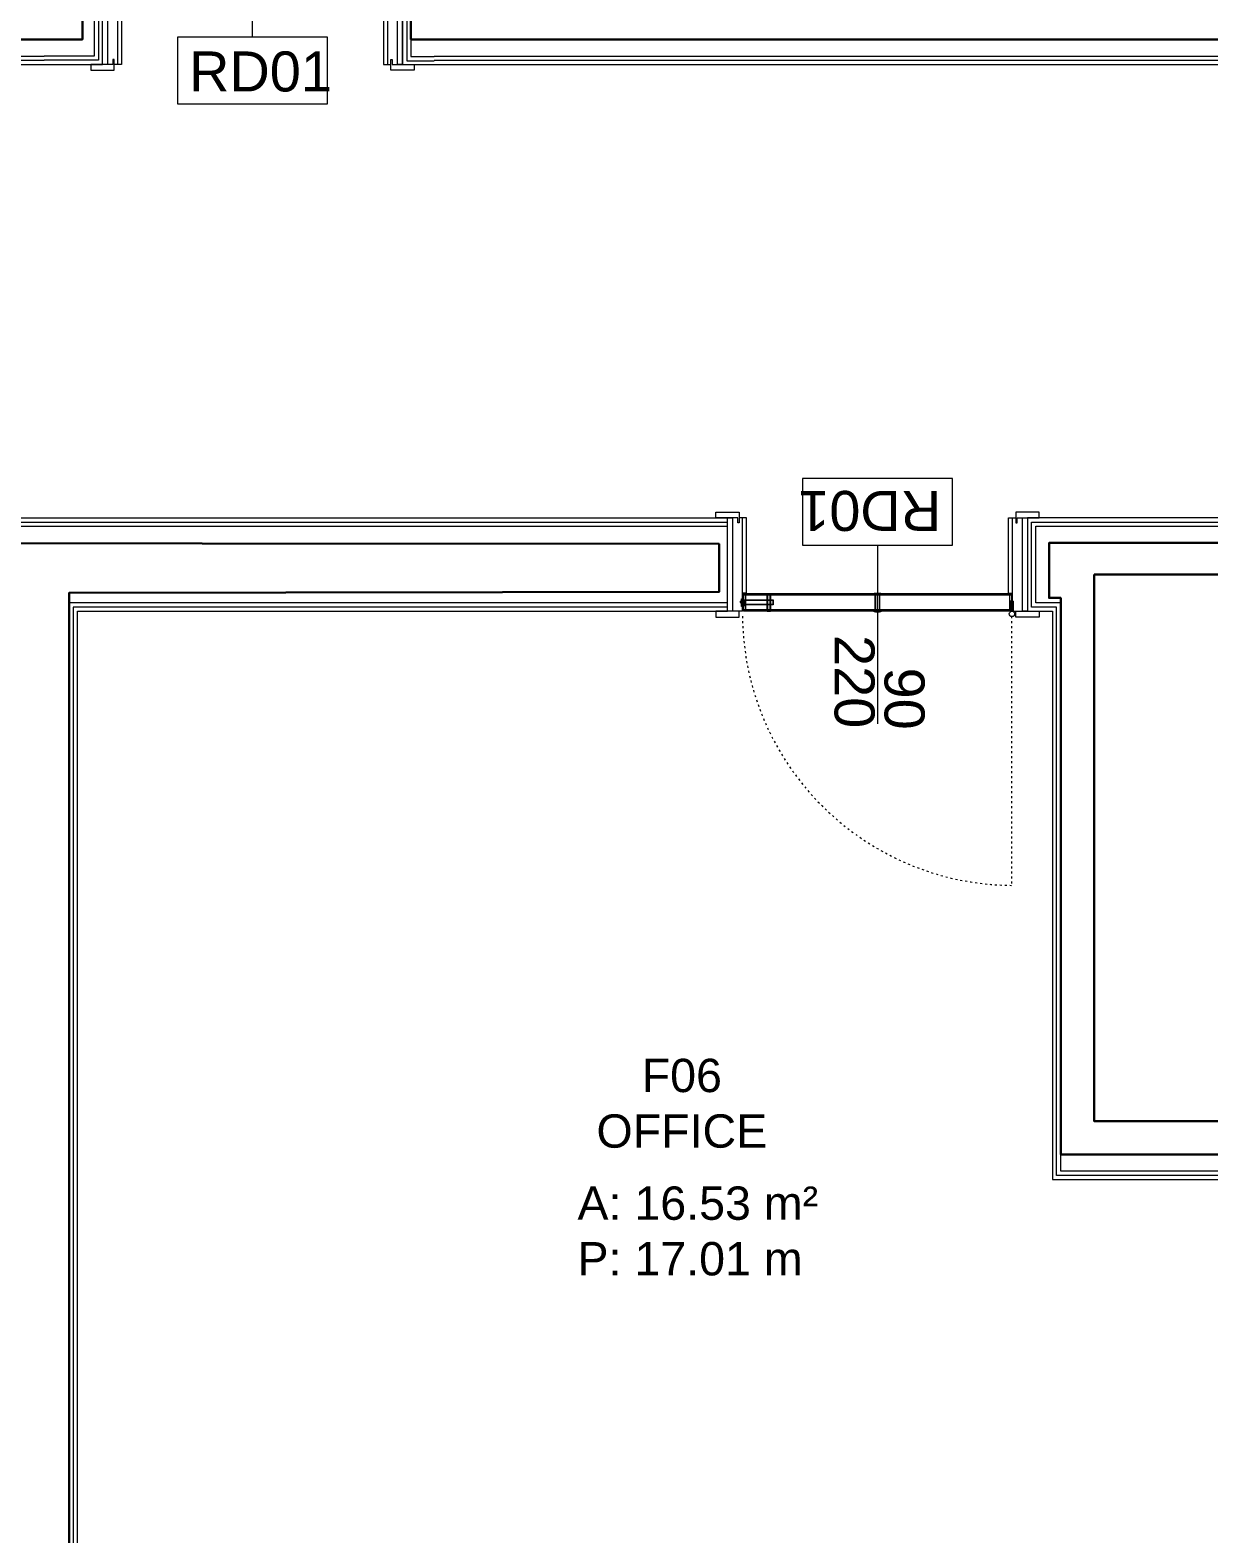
# Model space of a CAD drawing. Header units: centimetres. Extents: x 118932 to 154602, y -32682 to -23521.
# Drawn here: x 139789.4 to 140143.1, y -26535.1 to -26084.1 of the extents above; entities that cross this region are included whole.
import ezdxf

# ---------------------------------------------------------------- set-up
doc = ezdxf.new("R2010")
doc.units = ezdxf.units.CM
doc.header["$LTSCALE"] = 50
doc.header["$MEASUREMENT"] = 0
doc.linetypes.add('ACAD_ISO03W100', pattern=[30, 12, -18])
for name, color, linetype, lineweight, true_color in [('GEN_00_BL_Yazı', 7, 'Continuous', 0, 0x4f5250), ('GEN_00_BL_Ölçü Dış', 7, 'Continuous', 5, 0x766a5e), ('GEN_02_TF_Kapı', 7, 'Continuous', 9, 0x4a3526), ('GEN_05_ML_Ahşap', 7, 'Continuous', 9, 0x745e3d), ('GEN_05_ML_Alçıpan_giydirme', 7, 'Continuous', 18, 0x7ebab5), ('GEN_06_GR_İnce', 7, 'Continuous', 13, 0xb0b0a9), ('KALACAK DUVARLAR', 7, 'Continuous', 30, 0x005387)]:
    doc.layers.add(name, color=color, linetype=linetype, lineweight=lineweight, true_color=true_color)
doc.styles.add('ARIAL', font='arial.ttf')
doc.styles.add('arial_1_18', font='arial.ttf', dxfattribs={"height": 0.2})

# ---------------------------------------------------------------- blocks, each defined once
blk = doc.blocks.new('KALACAK DUVALAR LEVEL 0 D BLOK')
at = {"layer": 'KALACAK DUVARLAR', "elevation": 0}
for points in [[(-380.5, 1958.91), (-380.5, 1156.45), (-635.95, 1156.45), (-635.95, 1141.45), (-361.5, 1141.45), (-361.5, 1156.45), (-365.5, 1156.45), (-365.5, 1958.91)], [(-7.5, 1958.91), (-7.5, 1156.45), (-262.95, 1156.45), (-262.95, 1141.45), (262.95, 1141.45), (262.95, 1156.45), (7.5, 1156.45), (7.5, 1958.91)], [(7.5, 762.34), (7.5, -7.5), (-82.5, -7.5), (-82.5, 7.5), (-7.5, 7.5), (-7.5, 451.45), (-16, 451.45), (-16, 466.45), (-7.5, 466.45), (-7.5, 807.04), (-68, 807.04), (-68, 973.95), (-71.5, 973.95), (-71.5, 990.45), (262.95, 990.45), (262.95, 975.34), (7.5, 975.34), (7.5, 172.89)]]:
    blk.add_lwpolyline(points, dxfattribs=at)
for points in [[(-380.5, 262.91), (-365.5, 262.91), (-365.5, 451.45), (-245.5, 451.45), (-245.5, 466.45), (-365.5, 466.45), (-365.5, 975.45), (-170.5, 975.75), (-170.5, 990.15), (-635.95, 990.45), (-635.95, 975.34), (-380.5, 975.34), (-380.5, 808.34)], [(-58, 980.95), (-58, 817.04), (-7.5, 817.04), (-7.5, 980.95)]]:
    blk.add_lwpolyline(points, close=True, dxfattribs=at)
blk = doc.blocks.new('RD01')
at = {"layer": 'GEN_02_TF_Kapı'}
for p, q in [((4.5, 0), (0, 0)), ((4.2, 0.14), (4.2, -3)), ((4.5, 0.01), (4.5, -3)), ((4.5, 0), (4.5, -28)), ((4.8, 0.01), (4.8, -3)), ((4.8, 0), (85.2, 0)), ((4.8, -5.2), (4.8, 0)), ((5.1, 0.14), (5.1, -3)), ((44.31, 0), (44.31, -5.2, 0)), ((44.49, 0), (45.69, 0)), ((45.7, 0), (45.7, -5.2, 0)), ((77.07, 0), (77.07, -5.2, 0)), ((78.07, 0), (78.07, -5.2, 0)), ((85.2, -5.2), (85.2, 0)), ((85.5, 0), (85.5, -28)), ((85.5, 0), (90, 0)), ((4.5, -3), (4.2, -3)), ((4.82, -2.6), (4.5, -2.26)), ((4.82, -2.6), (4.5, -2.26)), ((4.82, -2.6), (4.5, -3.01)), ((4.8, -0.4), (85.2, -0.4)), ((4.8, -2.54), (4.8, -2.12)), ((4.8, -2.55), (4.82, -2.55)), ((4.8, -2.65), (4.8, -2.55)), ((4.8, -2.65), (4.82, -2.65)), ((4.8, -3.08), (4.8, -2.66)), ((5.1, -3), (4.8, -3)), ((4.82, -2.1), (5.18, -2.1)), ((4.82, -2.45), (4.82, -2.55)), ((4.82, -2.45), (4.93, -2.45)), ((4.82, -2.65), (4.82, -2.55)), ((4.82, -2.65), (4.82, -2.75)), ((4.82, -2.75), (4.93, -2.75)), ((5.18, -3.1), (4.82, -3.1)), ((4.93, -2.12), (4.93, -3.08)), ((4.93, -2.45), (4.93, -2.75)), ((5.2, -2.12), (5.2, -3.08)), ((5.4, -4.8), (5.4, -0.4)), ((84.6, -4.8), (84.6, -0.4)), ((84.8, -2.12), (84.8, -3.08)), ((85.18, -2.1), (84.82, -2.1)), ((84.82, -2.12), (84.82, -3.08)), ((85.18, -2.12), (84.82, -2.12)), ((84.82, -3.08), (85.18, -3.08)), ((84.82, -3.1), (85.18, -3.1)), ((85.07, -2.12), (85.07, -3.08)), ((85.18, -2.45), (85.07, -2.45)), ((85.07, -2.45), (85.07, -2.75)), ((85.18, -2.75), (85.07, -2.75)), ((85.18, -2.54), (85.18, -2.12)), ((85.18, -2.6), (85.5, -2.26)), ((85.18, -2.6), (85.5, -2.26)), ((85.18, -2.45), (85.18, -2.55)), ((85.18, -2.54), (85.2, -2.54)), ((85.2, -2.55), (85.18, -2.55)), ((85.18, -2.65), (85.18, -2.55)), ((85.18, -2.6), (85.5, -3.01)), ((85.18, -2.65), (85.18, -2.75)), ((85.2, -2.65), (85.18, -2.65)), ((85.18, -3.08), (85.18, -2.66)), ((85.18, -2.66), (85.2, -2.66)), ((85.2, -2.06), (85.2, -3.11)), ((86.2, -2.73), (85.2, -2.06)), ((85.2, -2.54), (85.2, -2.12)), ((85.2, -2.65), (85.2, -2.55)), ((85.2, -3.08), (85.2, -2.66)), ((86.2, -2.99), (85.2, -3.11)), ((85.2, -3.11), (85.2, -2.99)), ((85.7, -1.47), (85.8, -1.47)), ((85.8, -3.69), (85.7, -3.69)), ((85.8, -1.47), (85.8, -2.46)), ((85.8, -3.04), (85.8, -3.69)), ((86.2, -2.99), (86.2, -2.73)), ((5.7, -5.4), (4.5, -5.4)), ((4.8, -4.8), (85.2, -4.8)), ((4.8, -5.2), (85.2, -5.2)), ((5.7, -5.4), (5.7, -28)), ((44.41, -5.2), (45.6, -5.2)), ((84.3, -5.4), (84.3, -28)), ((84.3, -5.4), (85.5, -5.4)), ((3.5, -26.5), (3.1, -26.5)), ((3.1, -26.5), (3.1, -28)), ((3.5, -28), (3.5, -26.5)), ((86.5, -28), (86.5, -26.5)), ((86.5, -26.5), (86.9, -26.5)), ((86.9, -26.5), (86.9, -28)), ((3.1, -28), (0, -28)), ((5.7, -28), (3.5, -28)), ((84.3, -28), (86.5, -28))]:
    blk.add_line(p, q, dxfattribs=at)
at = {"layer": 'GEN_02_TF_Kapı', "linetype": 'ACAD_ISO03W100', "ltscale": 0.001}
blk.add_lwpolyline([(4.8, 1.5), (4.8, 82.2, -0.408828), (85.5, 1.5)], format="xyb", dxfattribs=at)
at = {"layer": 'GEN_02_TF_Kapı'}
for points in [[(3.5, 0), (-3.5, 0), (-3.5, 1.75), (3.5, 1.75)], [(0, 0), (1.5, 0), (1.5, -28), (0, -28)], [(46, 0), (44, 0), (44, 0.2), (44.4, 0.3), (45.6, 0.3), (46, 0.2)], [(44.41, 0), (44.31, 0), (44.31, -5.2), (44.41, -5.2)], [(45.6, -5.2), (44.4, -5.2), (44.4, 0), (45.6, 0)], [(45.6, 0), (45.7, 0), (45.7, -5.2), (45.6, -5.2)], [(77.17, 0), (77.07, 0), (77.07, -5.2), (77.17, -5.2)], [(77.07, 0), (77.17, 0), (77.17, -5.2), (77.07, -5.2)], [(77.17, -5.2), (77.97, -5.2), (77.97, 0), (77.17, 0)], [(77.97, 0), (78.07, 0), (78.07, -5.2), (77.97, -5.2)], [(78.07, 0), (77.97, 0), (77.97, -5.2), (78.07, -5.2)], [(86.5, 0), (93.5, 0), (93.5, 1.75), (86.5, 1.75)], [(88.5, 0), (90, 0), (90, -28), (88.5, -28)], [(76.25, -1.95), (85.1, -1.95), (85.1, -3.47), (76.25, -3.47)], [(76.35, -2.05), (85, -2.05), (85, -3.37), (76.35, -3.37)], [(85.2, -3.47), (85, -3.47), (85, -1.55), (85.2, -1.55)], [(85.7, -3.69), (85.5, -3.69), (85.5, -1.47), (85.7, -1.47)], [(46.01, -5.4), (44.01, -5.4), (44.01, -5.2), (46.01, -5.2)]]:
    blk.add_lwpolyline(points, close=True, dxfattribs=at)
for points in [[(4.8, -2.54), (4.82, -2.54), (4.82, -2.12), (5.18, -2.12), (5.18, -3.08), (4.82, -3.08), (4.82, -2.66), (4.8, -2.66)], [(3.1, -28), (-3.5, -28), (-3.5, -29.75), (3.5, -29.75), (3.5, -28)], [(86.9, -28), (93.5, -28), (93.5, -29.75), (86.5, -29.75), (86.5, -28)]]:
    blk.add_lwpolyline(points, dxfattribs=at)
blk.add_circle((4.65, 0.8), 0.8, dxfattribs=at)
for centre, start, end in [((4.82, -2.12), 91.5433, 178.4567), ((4.82, -3.08), 181.5433, 268.4567), ((5.18, -2.12), 1.5433, 88.4567), ((5.18, -3.08), 271.5433, 358.4567), ((84.82, -2.12), 91.5433, 178.4567), ((84.82, -3.08), 181.5433, 268.4567), ((85.18, -2.12), 1.5433, 88.4567), ((85.18, -3.08), 271.5433, 358.4567)]:
    blk.add_arc(centre, 0.0206, start, end, dxfattribs=at)
at = {"layer": 'GEN_05_ML_Ahşap'}
blk.add_lwpolyline([(45, -19.81), (45, 33.75)], dxfattribs=at)
blk.add_lwpolyline([(22.5, -39.81), (67.5, -39.81), (67.5, -19.81), (22.5, -19.81)], close=True, dxfattribs=at)
at = {"layer": 'GEN_00_BL_Yazı', "char_height": 12, "attachment_point": 7, "rotation": 90, "style": 'arial_1_18'}
for s, insert in [('\\A1;90', (43.05, 16.88)), ('\\A1;220', (58.05, 7.12))]:
    blk.add_mtext_dynamic_manual_height_columns(s, width=3542.6897, gutter_width=1875, heights=[387.79], dxfattribs=dict(at, insert=insert))
at = {"layer": 'GEN_00_BL_Yazı', "insert": (25.92, -36.27), "char_height": 12, "attachment_point": 7, "style": 'arial_1_18'}
blk.add_mtext_dynamic_manual_height_columns('\\A1;RD01', width=3542.6897, gutter_width=1875, heights=[387.79], dxfattribs=at)
blk = doc.blocks.new('d blok kapılar')
blk.add_blockref('RD01', (-1108.95, -977.45, 0))
at = {"rotation": 180}
blk.add_blockref('RD01', (-831.5, -1169.45, 0), dxfattribs=at)
blk = doc.blocks.new('level 0 kapı')
at = {"color": 1}
blk.add_blockref('d blok kapılar', (6975.9, 4576.59, 0), dxfattribs=at)
blk = doc.blocks.new('TEFRISLI MAHAL LEVEL 0 D BLOK')
at = {"layer": 'GEN_00_BL_Yazı', "transparency": 33554687, "insert": (603.13, 93.72, 0), "char_height": 10, "width": 226.0759, "attachment_point": 1, "style": 'ARIAL'}
blk.add_mtext('\\pxqc;F06\\POFFICE', dxfattribs=at)
at = {"layer": 'GEN_00_BL_Yazı', "transparency": 33554687, "insert": (674.86, 55.42), "char_height": 10, "attachment_point": 1, "style": 'ARIAL'}
blk.add_mtext_dynamic_manual_height_columns('\\A1;\\pxi-3,l4,ql,t4;A: 16.53 m²\\PP: 17.01 m', width=228.7768, gutter_width=8.33, heights=[129.13], dxfattribs=at)
blk = doc.blocks.new('level 1 d blok duvarlar')
at = {"layer": 'GEN_05_ML_Alçıpan_giydirme'}
for p, q in [((979.71, -945.97, 0), (1235.66, -945.94, 0)), ((1352.71, -945.94, 0), (1864.61, -945.94, 0)), ((979.71, -947.22, 0), (1235.66, -947.19, 0)), ((979.71, -948.47, 0), (1235.66, -948.44, 0)), ((1352.71, -947.19, 0), (1864.61, -947.19, 0)), ((1352.71, -948.44, 0), (1864.61, -948.44, 0))]:
    blk.add_line(p, q, dxfattribs=at)
at = {"layer": 'GEN_05_ML_Alçıpan_giydirme', "elevation": 0}
for points in [[(1322.16, -116.02), (1243.16, -116.02), (1243.21, -922.94), (1250.71, -922.94), (1250.71, -945.94), (1235.66, -945.94)], [(1323.41, -116.06), (1323.41, -117.27), (1244.41, -117.27), (1244.46, -921.69), (1251.96, -921.69), (1251.96, -947.19), (1235.66, -947.19)], [(1235.66, -948.44), (1253.21, -948.44), (1253.21, -920.44), (1245.71, -920.44), (1245.66, -118.52), (1324.66, -118.52), (1324.66, -116.06)], [(1352.72, -948.58), (1343.22, -948.58), (1343.22, -920.58), (1350.72, -920.58)], [(1350.72, -921.83), (1344.47, -921.83), (1344.47, -947.33), (1352.72, -947.33)], [(1350.72, -923.08), (1345.72, -923.08), (1345.72, -946.08), (1352.72, -946.08)], [(977.72, -1112.58), (970.22, -1112.58), (970.22, -1084.47), (979.72, -1084.47), (1440.66, -1084.47)], [(977.72, -1111.33), (971.47, -1111.33), (971.47, -1085.72), (979.72, -1085.72), (1440.66, -1085.72)], [(1440.66, -1109.97), (1243.16, -1109.97), (1243.16, -1615.97), (1363.16, -1615.97), (1363.16, -1630.97), (1243.16, -1630.97), (1243.16, -2074.92), (1596.16, -2074.92), (1596.16, -1630.97), (1588.66, -1630.97), (1588.66, -1615.97), (1596.16, -1615.97), (1596.16, -1280.38), (1540.66, -1280.38), (1540.66, -1109.97), (1533.16, -1109.97), (1533.16, -1086.97), (1871.61, -1086.97)], [(1440.66, -1111.22), (1244.41, -1111.22), (1244.41, -1614.72), (1364.41, -1614.72), (1364.41, -1632.22), (1244.41, -1632.22), (1244.41, -2073.67), (1594.91, -2073.67), (1594.91, -1632.22), (1587.41, -1632.22), (1587.41, -1614.72), (1594.91, -1614.72), (1594.91, -1281.63), (1539.41, -1281.63), (1539.41, -1111.22), (1531.91, -1111.22), (1531.91, -1085.72), (1871.61, -1085.72)], [(1871.61, -1084.47), (1530.66, -1084.47), (1530.66, -1112.47), (1538.16, -1112.47), (1538.16, -1282.88), (1593.66, -1282.88), (1593.66, -1613.47), (1586.16, -1613.47), (1586.16, -1633.47), (1593.66, -1633.47), (1593.66, -2072.42), (1245.66, -2072.42), (1245.66, -1633.47), (1365.66, -1633.47), (1365.66, -1613.47), (1245.66, -1613.47), (1245.66, -1112.47), (1440.66, -1112.47)], [(977.72, -1110.08), (972.72, -1110.08), (972.72, -1086.97), (979.72, -1086.97), (1440.66, -1086.97)]]:
    blk.add_lwpolyline(points, dxfattribs=at)

msp = doc.modelspace()

# ---------------------------------------------------------------- block references
for name, p in [('KALACAK DUVALAR LEVEL 0 D BLOK', (140166.67, -27228.34, 0)), ('level 1 d blok duvarlar', (138558, -25145.92))]:
    msp.add_blockref(name, p)
at = {"layer": 'GEN_00_BL_Ölçü Dış'}
msp.add_blockref('TEFRISLI MAHAL LEVEL 0 D BLOK', (139268.8, -26486.31), dxfattribs=at)
at = {"layer": 'GEN_06_GR_İnce'}
msp.add_blockref('level 0 kapı', (133944.27, -29665.52), dxfattribs=at)

doc.saveas('drawing.dxf')
